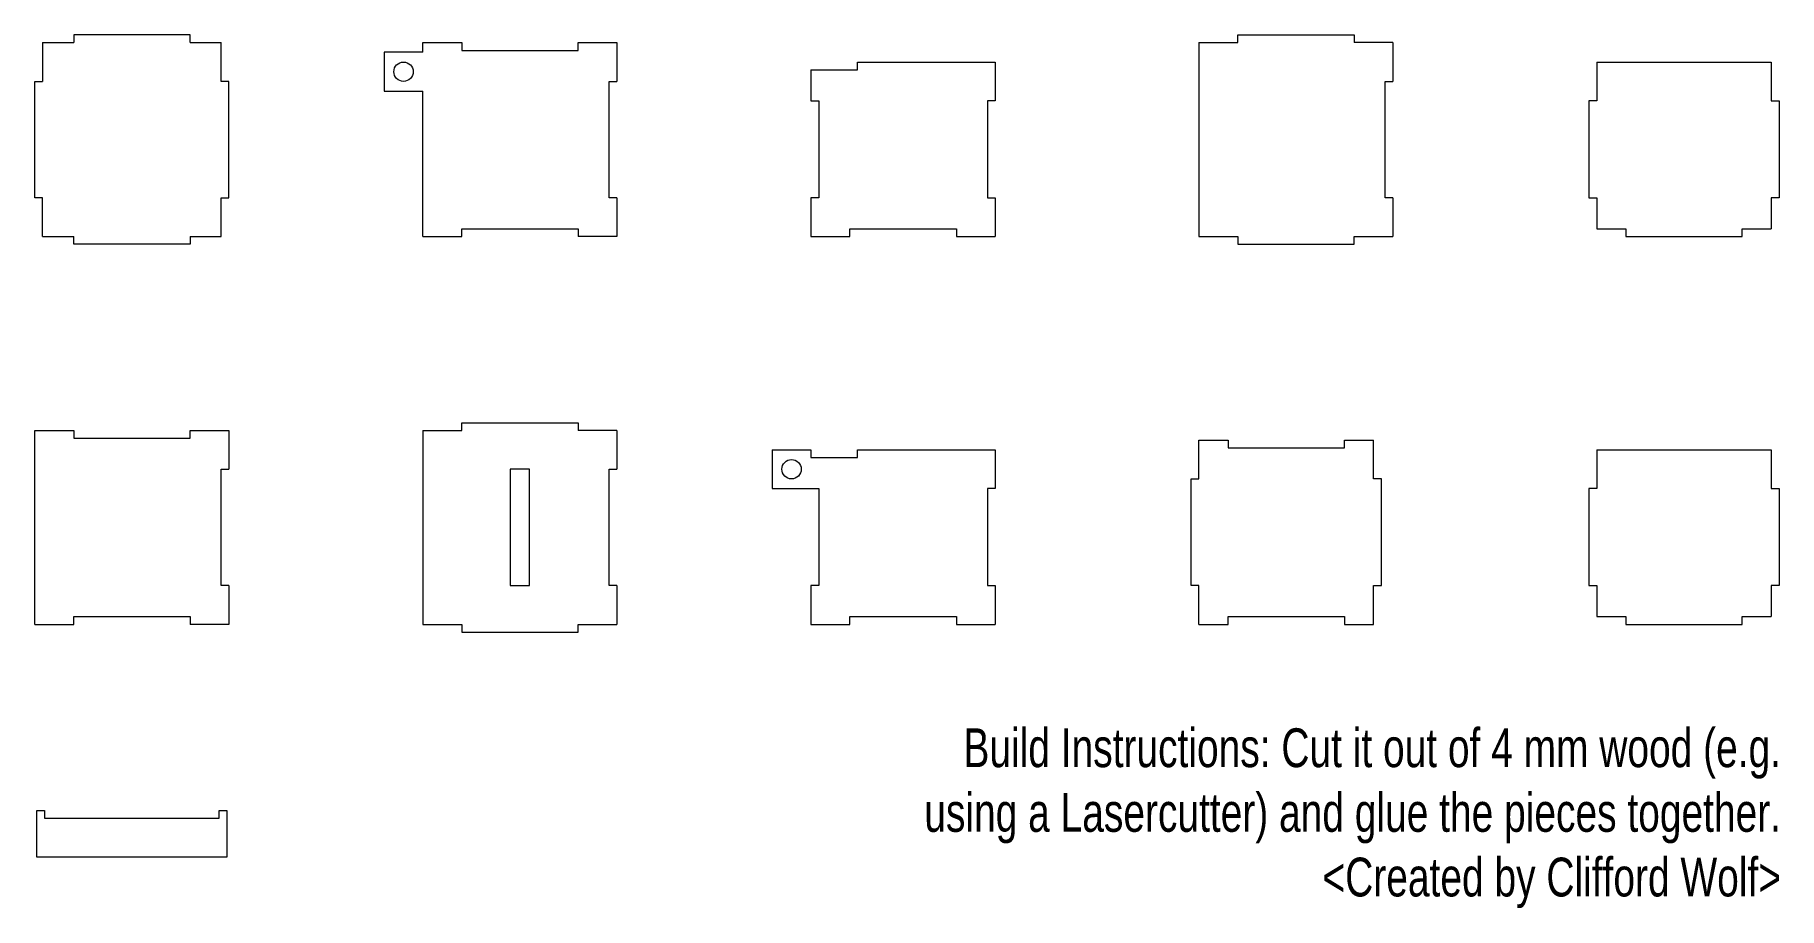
# Model space of a CAD drawing. Header units: millimetres. Extents: x 0 to 899, y -446 to 4.
import ezdxf

# ---------------------------------------------------------------- set-up
doc = ezdxf.new("R2010")
doc.units = ezdxf.units.MM
doc.layers.get('0').update_dxf_attribs({"linetype": 'CONTINUOUS', "lineweight": 0})
for name, color, linetype, lineweight in [('A1', 7, 'CONTINUOUS', 0), ('A2', 7, 'CONTINUOUS', 0), ('A3', 7, 'CONTINUOUS', 0), ('A4', 7, 'CONTINUOUS', 0), ('A5', 7, 'CONTINUOUS', 0), ('B1', 7, 'CONTINUOUS', 0), ('B2', 7, 'CONTINUOUS', 0), ('B3', 7, 'CONTINUOUS', 0), ('B4', 7, 'CONTINUOUS', 0), ('B5', 7, 'CONTINUOUS', 0), ('C1', 7, 'CONTINUOUS', 0)]:
    doc.layers.add(name, color=color, linetype=linetype, lineweight=lineweight)
doc.styles.get("Standard").update_dxf_attribs({"font": 'txt', "width": 0.75})

msp = doc.modelspace()

# ---------------------------------------------------------------- linework, layer by layer
at = {"layer": 'A1'}
for p, q in [((4, 0), (20, 0)), ((4, 0), (4, -20)), ((80, 4), (20, 4)), ((20, 4), (20, 0)), ((80, 0), (80, 4)), ((80, 0), (96, 0)), ((96, -20), (96, 0)), ((0, -80), (0, -20)), ((0, -20), (4, -20)), ((100, -20), (96, -20)), ((100, -80), (100, -20)), ((4, -80), (0, -80)), ((4, -100), (4, -80)), ((96, -80), (100, -80)), ((96, -100), (96, -80)), ((4, -100), (20, -100)), ((20, -104), (20, -100)), ((80, -104), (20, -104)), ((80, -100), (80, -104)), ((80, -100), (96, -100))]:
    msp.add_line(p, q, dxfattribs=at)
at = {"layer": 'A2'}
for p, q in [((200, 0), (220, 0)), ((200, -5), (200, 0)), ((220, 0), (220, -4)), ((280, -4), (280, 0)), ((280, 0), (300, 0)), ((300, 0), (300, -20)), ((180, -5), (180, -25)), ((200, -5), (180, -5)), ((220, -4), (280, -4)), ((180, -25), (200, -25)), ((200, -100), (200, -25)), ((296, -80), (296, -20)), ((296, -20), (300, -20)), ((300, -80), (296, -80)), ((300, -80), (300, -100)), ((220, -100), (220, -96)), ((220, -96), (280, -96)), ((280, -96), (280, -100)), ((200, -100), (220, -100)), ((300, -100), (280, -100))]:
    msp.add_line(p, q, dxfattribs=at)
msp.add_circle((190, -15), 5, dxfattribs=at)
at = {"layer": 'A3'}
for p, q in [((400, -14), (400, -30)), ((400, -14), (424, -14)), ((424, -10), (495, -10)), ((424, -14), (424, -10)), ((495, -10), (495, -30)), ((400, -30), (404, -30)), ((404, -30), (404, -80)), ((495, -30), (491, -30)), ((491, -30), (491, -80)), ((404, -80), (400, -80)), ((400, -80), (400, -100)), ((491, -80), (495, -80)), ((495, -80), (495, -100)), ((420, -100), (420, -96)), ((420, -96), (475, -96)), ((475, -96), (475, -100)), ((400, -100), (420, -100)), ((475, -100), (495, -100))]:
    msp.add_line(p, q, dxfattribs=at)
at = {"layer": 'A4'}
for p, q in [((600, 0), (620, 0)), ((600, 0), (600, -100)), ((620, 0), (620, 4)), ((620, 4), (680, 4)), ((680, 4), (680, 0)), ((700, 0), (680, 0)), ((700, 0), (700, -20)), ((696, -80), (696, -20)), ((696, -20), (700, -20)), ((700, -80), (696, -80)), ((700, -80), (700, -100)), ((600, -100), (620, -100)), ((620, -100), (620, -104)), ((620, -104), (680, -104)), ((680, -104), (680, -100)), ((680, -100), (700, -100))]:
    msp.add_line(p, q, dxfattribs=at)
at = {"layer": 'A5'}
for p, q in [((805, -10), (805, -30)), ((805, -10), (895, -10)), ((895, -10), (895, -30)), ((805, -30), (801, -30)), ((801, -30), (801, -80)), ((895, -30), (899, -30)), ((899, -30), (899, -80)), ((801, -80), (805, -80)), ((805, -80), (805, -96)), ((899, -80), (895, -80)), ((895, -80), (895, -96)), ((805, -96), (820, -96)), ((820, -96), (820, -100)), ((880, -100), (880, -96)), ((880, -96), (895, -96)), ((820, -100), (880, -100))]:
    msp.add_line(p, q, dxfattribs=at)
at = {"layer": 'B1'}
for p, q in [((0, -300), (0, -200)), ((0, -200), (20, -200)), ((20, -200), (20, -204)), ((20, -204), (80, -204)), ((80, -204), (80, -200)), ((80, -200), (100, -200)), ((100, -200), (100, -220)), ((96, -280), (96, -220)), ((96, -220), (100, -220)), ((100, -280), (96, -280)), ((100, -280), (100, -300)), ((20, -300), (20, -296)), ((20, -296), (80, -296)), ((80, -296), (80, -300)), ((0, -300), (20, -300)), ((100, -300), (80, -300))]:
    msp.add_line(p, q, dxfattribs=at)
at = {"layer": 'B2'}
for p, q in [((220, -200), (220, -196)), ((220, -196), (280, -196)), ((280, -196), (280, -200)), ((200, -200), (220, -200)), ((200, -200), (200, -300)), ((300, -200), (280, -200)), ((300, -200), (300, -220)), ((245, -220), (245, -280)), ((255, -220), (245, -220)), ((255, -280), (255, -220)), ((296, -280), (296, -220)), ((296, -220), (300, -220)), ((245, -280), (255, -280)), ((300, -280), (296, -280)), ((300, -280), (300, -300)), ((200, -300), (220, -300)), ((220, -300), (220, -304)), ((220, -304), (280, -304)), ((280, -304), (280, -300)), ((280, -300), (300, -300))]:
    msp.add_line(p, q, dxfattribs=at)
at = {"layer": 'B3'}
for p, q in [((380, -210), (380, -230)), ((380, -210), (400, -210)), ((400, -210), (400, -214)), ((400, -214), (424, -214)), ((424, -214), (424, -210)), ((424, -210), (495, -210)), ((495, -210), (495, -230)), ((380, -230), (404, -230)), ((404, -230), (404, -280)), ((495, -230), (491, -230)), ((491, -230), (491, -280)), ((404, -280), (400, -280)), ((400, -280), (400, -300)), ((491, -280), (495, -280)), ((495, -280), (495, -300)), ((420, -300), (420, -296)), ((420, -296), (475, -296)), ((475, -296), (475, -300)), ((400, -300), (420, -300)), ((475, -300), (495, -300))]:
    msp.add_line(p, q, dxfattribs=at)
msp.add_circle((390, -220), 5, dxfattribs=at)
at = {"layer": 'B4'}
for p, q in [((600, -205), (615, -205)), ((600, -225), (600, -205)), ((615, -205), (615, -209)), ((675, -209), (675, -205)), ((675, -205), (690, -205)), ((690, -225), (690, -205)), ((615, -209), (675, -209)), ((596, -280), (596, -225)), ((596, -225), (600, -225)), ((694, -225), (690, -225)), ((694, -280), (694, -225)), ((600, -280), (596, -280)), ((600, -300), (600, -280)), ((690, -280), (694, -280)), ((690, -300), (690, -280)), ((615, -300), (615, -296)), ((615, -296), (675, -296)), ((675, -296), (675, -300)), ((600, -300), (615, -300)), ((675, -300), (690, -300))]:
    msp.add_line(p, q, dxfattribs=at)
at = {"layer": 'B5'}
for p, q in [((805, -210), (805, -230)), ((805, -210), (895, -210)), ((895, -210), (895, -230)), ((805, -230), (801, -230)), ((801, -230), (801, -280)), ((895, -230), (899, -230)), ((899, -230), (899, -280)), ((801, -280), (805, -280)), ((805, -280), (805, -296)), ((899, -280), (895, -280)), ((895, -280), (895, -296)), ((805, -296), (820, -296)), ((820, -296), (820, -300)), ((880, -300), (880, -296)), ((880, -296), (895, -296)), ((820, -300), (880, -300))]:
    msp.add_line(p, q, dxfattribs=at)
at = {"layer": 'C1'}
for p, q in [((1, -396), (5, -396)), ((1, -420), (1, -396)), ((5, -396), (5, -400)), ((5, -400), (95, -400)), ((95, -396), (99, -396)), ((95, -400), (95, -396)), ((99, -396), (99, -420)), ((99, -420), (1, -420))]:
    msp.add_line(p, q, dxfattribs=at)

# ---------------------------------------------------------------- texts
at = {"insert": (900, -400), "char_height": 20, "width": 100, "attachment_point": 6}
msp.add_mtext('Build\\~Instructions:\\~Cut\\~it\\~out\\~of\\~4\\~mm\\~wood\\~(e.g.\\Pusing\\~a\\~Lasercutter)\\~and\\~glue\\~the\\~pieces\\~together.\\P<Created\\~by\\~Clifford\\~Wolf>', dxfattribs=at)

doc.saveas('drawing.dxf')
